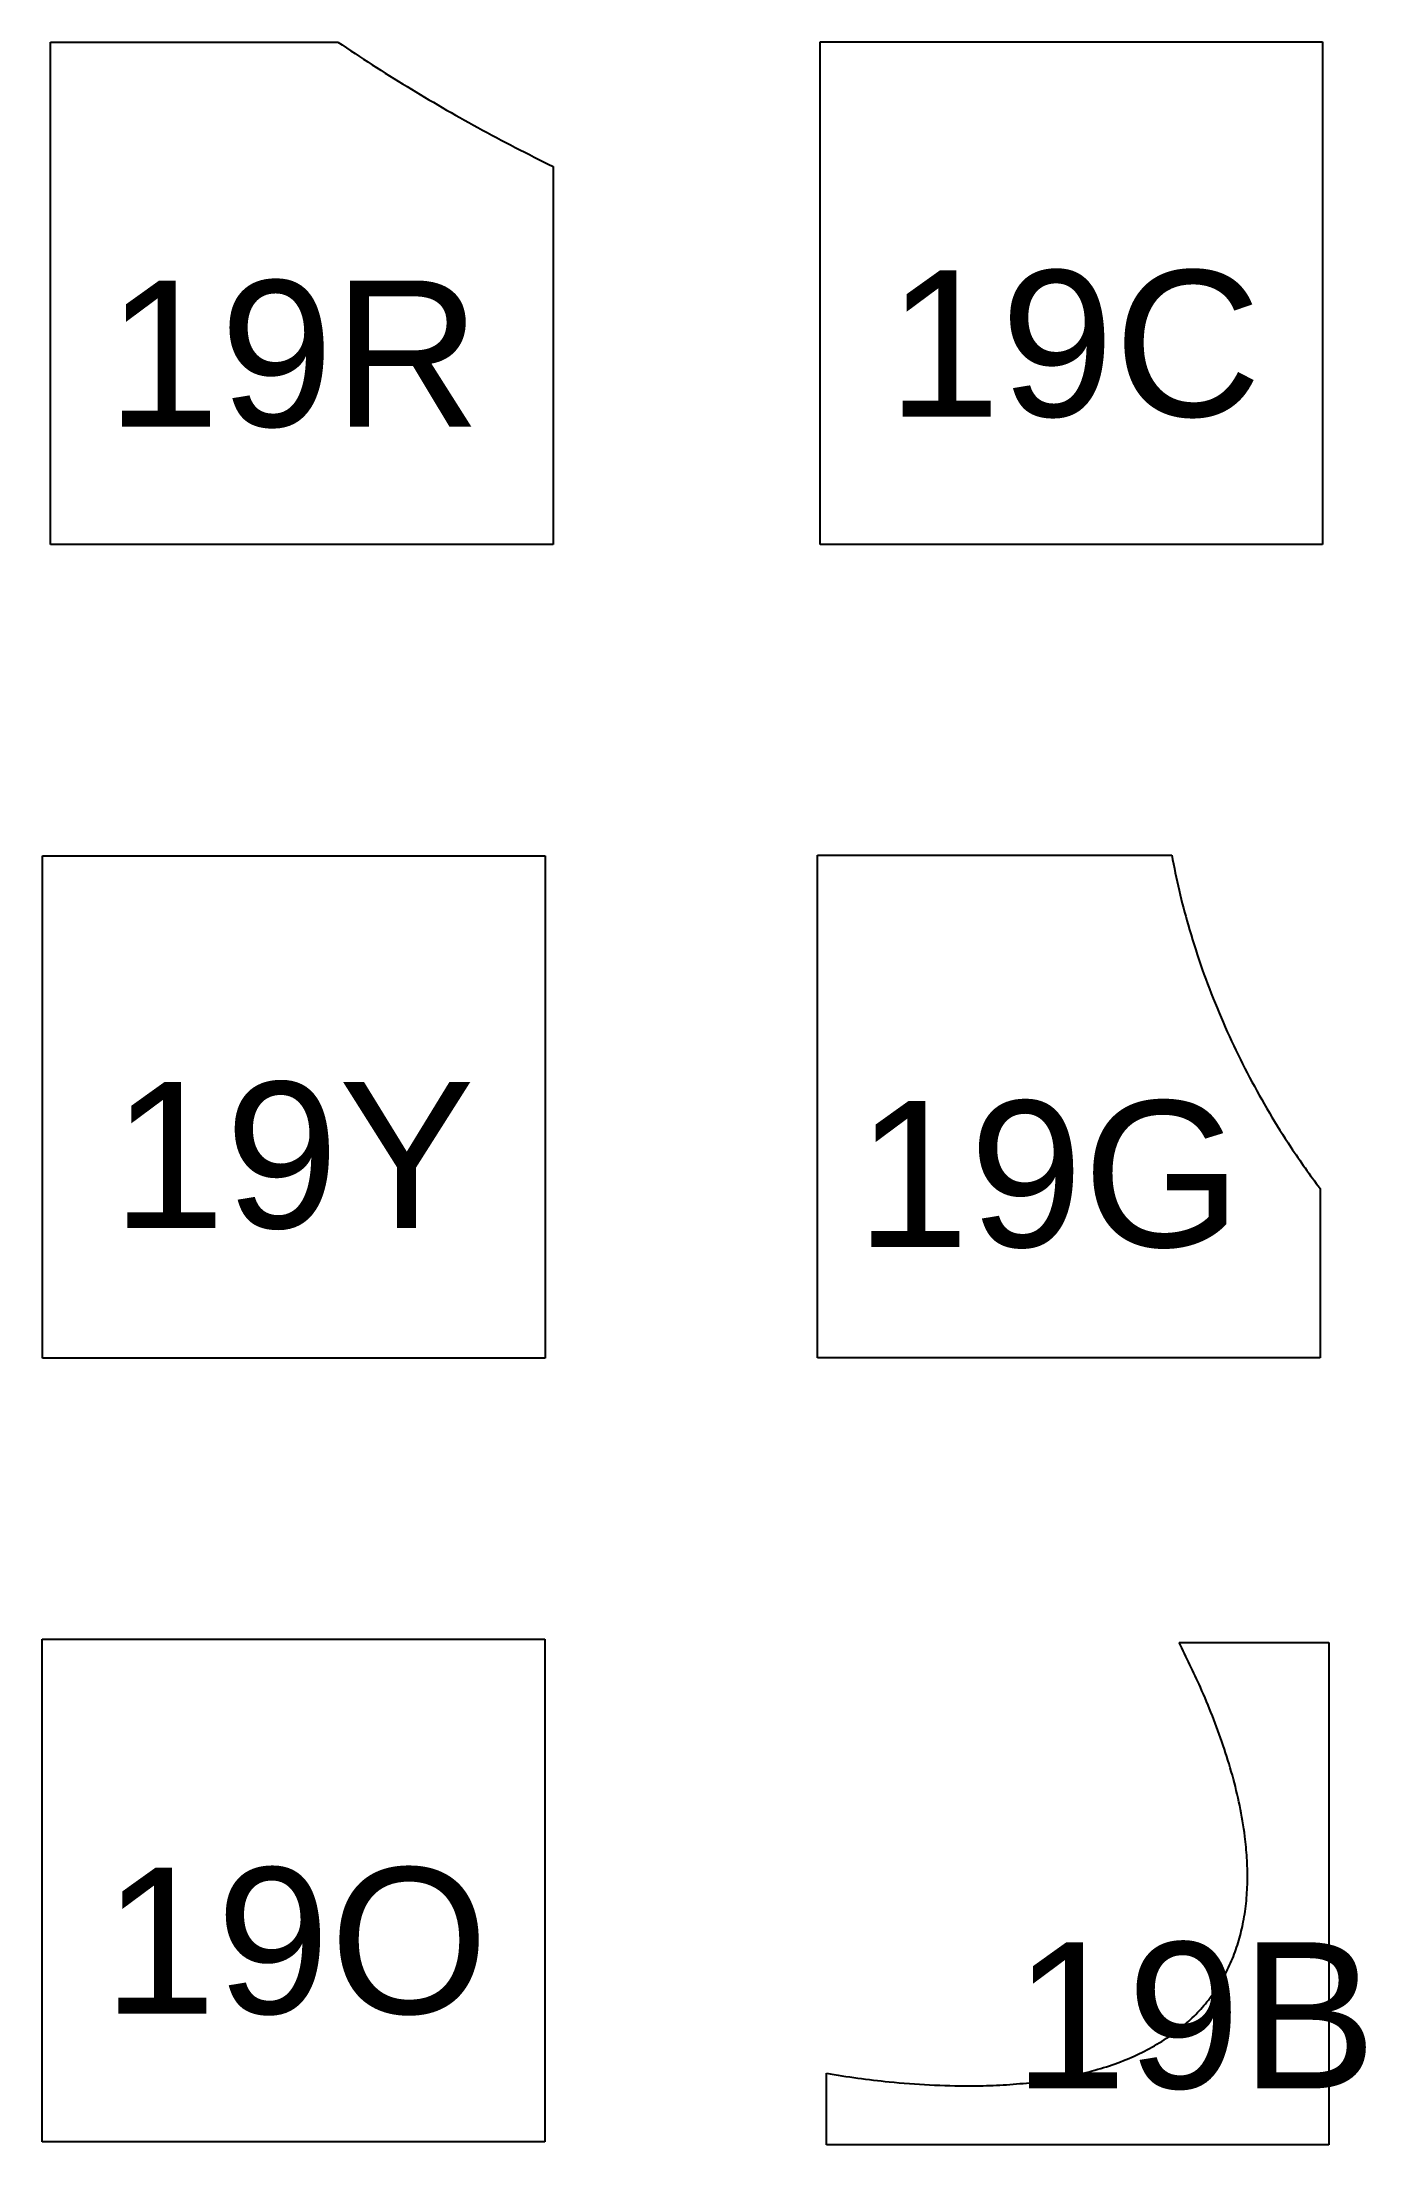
# Model space of a CAD drawing. Header units: millimetres. Extents: x 1 to 10.1, y 1.4 to 15.8.
import ezdxf

# ---------------------------------------------------------------- set-up
doc = ezdxf.new("R2010")
doc.units = ezdxf.units.MM
doc.header["$MEASUREMENT"] = 0
doc.layers.add('CUT', color=1, linetype='Continuous')
doc.layers.add('DISPLAY', color=163, linetype='Continuous')

msp = doc.modelspace()

# ---------------------------------------------------------------- linework, layer by layer
at = {"layer": 'CUT'}
for p, q in [((1.084, 15.754), (3.052, 15.754)), ((1.084, 12.314), (1.084, 15.754)), ((6.352, 12.315), (6.352, 15.755)), ((6.352, 15.755), (9.792, 15.755)), ((9.792, 15.755), (9.792, 12.315)), ((4.524, 14.903), (4.524, 12.314)), ((4.524, 12.314), (1.084, 12.314)), ((9.792, 12.315), (6.352, 12.315)), ((1.03, 6.744), (1.03, 10.184)), ((1.03, 10.184), (4.47, 10.184)), ((4.47, 10.184), (4.47, 6.744)), ((6.334, 10.188), (8.759, 10.188)), ((6.334, 6.748), (6.334, 10.188)), ((9.774, 7.906), (9.774, 6.748)), ((4.47, 6.744), (1.03, 6.744)), ((9.774, 6.748), (6.334, 6.748)), ((1.027, 4.82), (4.467, 4.82)), ((1.027, 1.38), (1.027, 4.82)), ((4.467, 4.82), (4.467, 1.38)), ((8.809, 4.799), (9.835, 4.799)), ((9.835, 4.799), (9.835, 1.359)), ((6.395, 1.359), (6.395, 1.849)), ((8.064, 1.828), (8.174, 1.854)), ((4.467, 1.38), (1.027, 1.38)), ((9.835, 1.359), (6.395, 1.359))]:
    msp.add_line(p, q, dxfattribs=at)
for points, knots in [([(3.052, 15.754), (3.13, 15.702), (3.286, 15.598), (3.524, 15.449), (3.765, 15.306), (4.012, 15.167), (4.265, 15.032), (4.438, 14.946), (4.524, 14.903)], [-1, -1, -1, -1, -0.834989, -0.669977, -0.505344, -0.340711, -0.170307, 0, 0, 0, 0]), ([(8.759, 10.188), (8.775, 10.108), (8.807, 9.947), (8.873, 9.698), (8.954, 9.439), (9.053, 9.174), (9.166, 8.916), (9.29, 8.666), (9.425, 8.424), (9.554, 8.218), (9.671, 8.046), (9.739, 7.953), (9.774, 7.906)], [-1, -1, -1, -1, -0.902471, -0.805173, -0.692711, -0.580166, -0.467695, -0.357768, -0.247775, -0.137846, -0.068891, 0, 0, 0, 0]), ([(8.174, 1.854), (8.227, 1.869), (8.333, 1.898), (8.483, 1.956), (8.625, 2.026), (8.756, 2.108), (8.872, 2.2), (8.97, 2.299), (9.051, 2.402), (9.121, 2.514), (9.177, 2.633), (9.22, 2.757), (9.252, 2.89), (9.272, 3.031), (9.279, 3.178), (9.275, 3.325), (9.259, 3.493), (9.227, 3.682), (9.176, 3.89), (9.113, 4.095), (9.039, 4.296), (8.94, 4.532), (8.859, 4.697), (8.809, 4.799)], [-1, -1, -1, -1, -0.954043, -0.908101, -0.864884, -0.821572, -0.778423, -0.741707, -0.704879, -0.668172, -0.631543, -0.594798, -0.558135, -0.517133, -0.475989, -0.434783, -0.393697, -0.334099, -0.274357, -0.214478, -0.154571, -0.094834, 0, 0, 0, 0]), ([(6.395, 1.849), (6.466, 1.837), (6.609, 1.815), (6.845, 1.788), (7.101, 1.768), (7.347, 1.761), (7.56, 1.766), (7.742, 1.779), (7.91, 1.799), (8.016, 1.819), (8.064, 1.828)], [-1, -1, -1, -1, -0.870561, -0.741249, -0.575942, -0.41066, -0.302356, -0.194006, -0.085745, 0, 0, 0, 0])]:
    msp.add_open_spline(points, degree=3, knots=knots, dxfattribs=at)

# ---------------------------------------------------------------- texts
at = {"layer": 'DISPLAY', "char_height": 1, "attachment_point": 7, "line_spacing_factor": 0.963855}
for s, insert, width in [('\\fHelvetica;19R', (1.467, 13.108), 3.53012), ('\\fHelvetica;19C', (6.81, 13.177), 3.5241), ('\\fHelvetica;19Y', (1.503, 7.621), 3.49398), ('\\fHelvetica;19G', (6.597, 7.492), 3.55422), ('\\fHelvetica;19O', (1.442, 2.243), 3.60843), ('\\fHelvetica;19B', (7.676, 1.732), 3.45181)]:
    msp.add_mtext(s, dxfattribs=dict(at, insert=insert, width=width))

doc.saveas('drawing.dxf')
